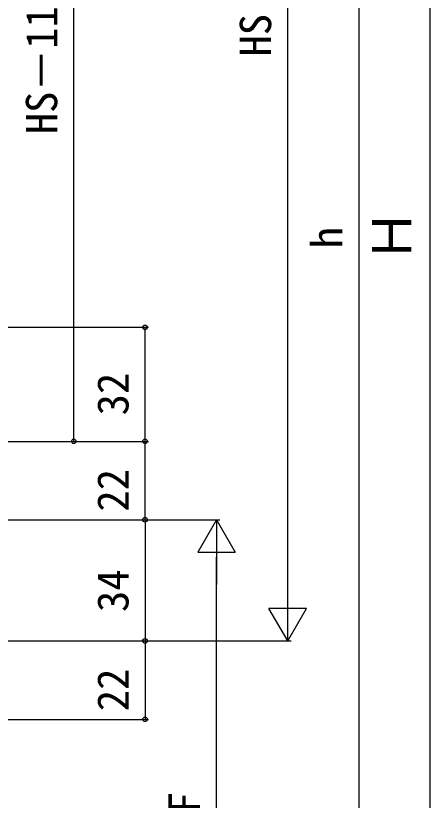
# Model space of a CAD drawing. Units: millimetres, scale not verified. Extents: x -525 to 525, y -783 to 779.
# Drawn here: x -120.3 to -4, y 103.1 to 323.2 of the extents above; entities that cross this region are included whole.
import ezdxf
from ezdxf.enums import TextEntityAlignment as Align

# ---------------------------------------------------------------- set-up
doc = ezdxf.new("R2010")
doc.units = ezdxf.units.MM
doc.header["$LTSCALE"] = 4
doc.layers.add('0-7_YKK_D', color=6, linetype='Continuous')
doc.styles.add('ＭＳ ゴシック', font='')
doc.styles.get('ＭＳ ゴシック').set_extended_font_data('MS Gothic')

msp = doc.modelspace()

# ---------------------------------------------------------------- linework, layer by layer
at = {"layer": '0-7_YKK_D'}
for p, q in [((-43.999, 158.3), (-43.999, 487.3)), ((-3.999, 37.302), (-3.999, 487.3)), ((-23.999, 457.3), (-23.999, 67.3)), ((-103.999, 203.8), (-103.999, 441.8)), ((-260.999, 235.804), (-82.999, 235.804)), ((-83.999, 203.8), (-83.999, 235.804)), ((-246.499, 203.8), (-102.999, 203.8)), ((-246.499, 203.8), (-82.999, 203.8)), ((-246.499, 203.8), (-82.999, 203.8)), ((-83.999, 181.8), (-83.999, 203.8)), ((-245.999, 181.8), (-82.999, 181.8)), ((-245.999, 181.8), (-82.999, 181.8)), ((-245.999, 181.8), (-62.999, 181.8)), ((-83.999, 181.8), (-83.999, 147.8)), ((-63.999, 181.8), (-69.249, 172.707)), ((-63.999, 181.8), (-58.749, 172.707)), ((-63.999, 181.8), (-63.999, 163.613)), ((-69.249, 172.707), (-58.749, 172.707)), ((-63.999, 37.3), (-63.999, 171.3)), ((-43.999, 147.8), (-43.999, 165.987)), ((-43.999, 147.8), (-49.249, 156.893)), ((-38.749, 156.893), (-49.249, 156.893)), ((-43.999, 147.8), (-38.749, 156.893)), ((-245.999, 147.8), (-82.999, 147.8)), ((-245.999, 147.8), (-82.999, 147.8)), ((-245.999, 147.8), (-42.999, 147.8)), ((-83.999, 147.8), (-83.999, 125.8)), ((-246.499, 125.8), (-82.999, 125.8))]:
    msp.add_line(p, q, dxfattribs=at)
for centre in [(-83.999, 235.804), (-103.999, 203.8), (-83.999, 203.8), (-83.999, 203.8), (-83.999, 181.8), (-83.999, 181.8), (-83.999, 147.8), (-83.999, 147.8), (-83.999, 125.8)]:
    msp.add_circle(centre, 0.637, dxfattribs=at)

# ---------------------------------------------------------------- texts
at = {"layer": '0-7_YKK_D', "style": 'ＭＳ ゴシック'}
for s, height, p in [('HS－112', 8.798, (-105.999, 289.97)), ('HS', 8.798, (-45.999, 311.755)), ('Ｈ', 11, (-5.999, 253.949)), ('h', 8.798, (-25.999, 257.936)), ('32', 8.798, (-85.999, 211.075)), ('22', 8.798, (-85.999, 184.073)), ('34', 8.798, (-85.999, 155.902)), ('22', 8.798, (-85.999, 128.073)), ('HF', 8.798, (-65.999, 93.493))]:
    msp.add_text(s, height=height, rotation=90, dxfattribs=at).set_placement(p, align=Align.BOTTOM_LEFT)

doc.saveas('drawing.dxf')
